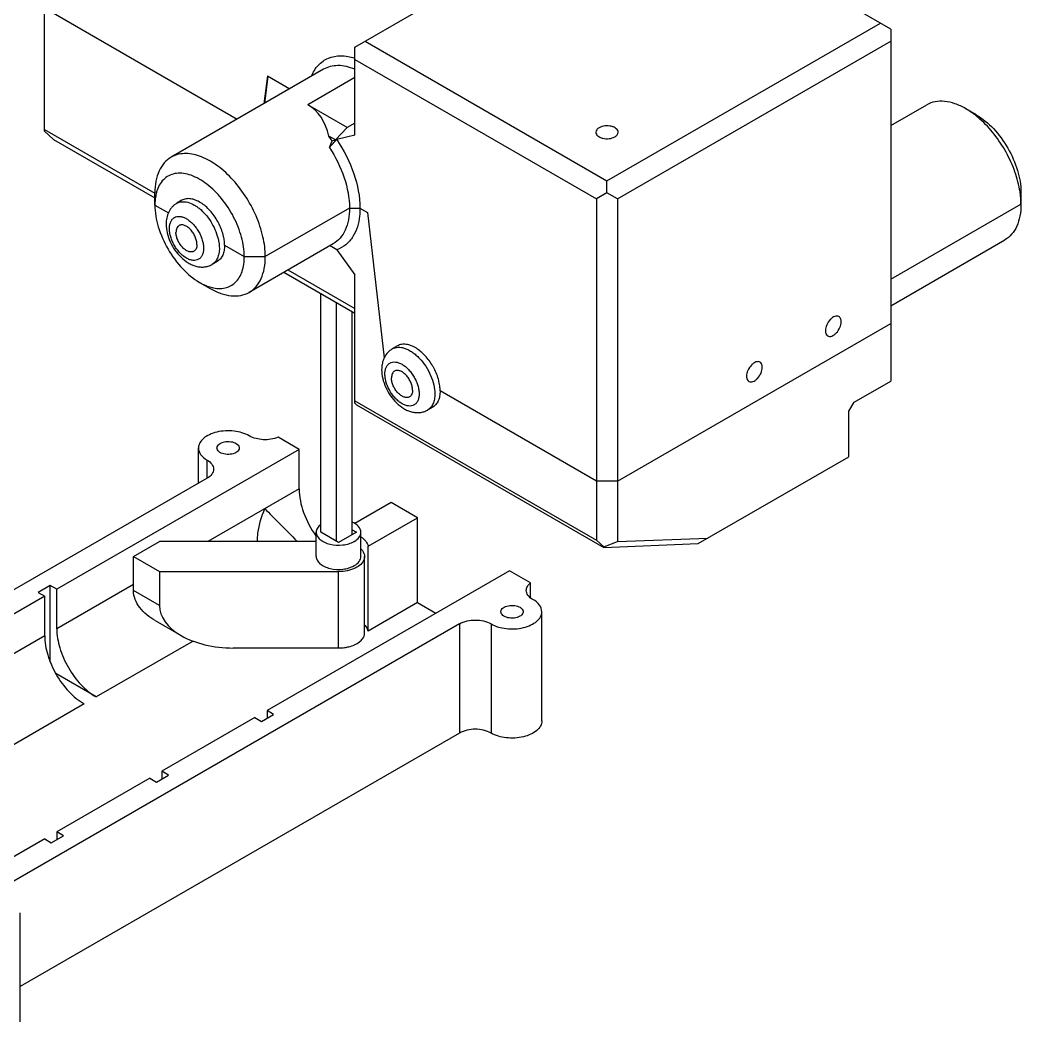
# Model space of a CAD drawing. Header units: millimetres. Extents: x 0 to 1189, y 0 to 841.
# Drawn here: x 100.5 to 235.1, y 353.6 to 488.5 of the extents above; entities that cross this region are included whole.
import ezdxf

# ---------------------------------------------------------------- set-up
doc = ezdxf.new("R2010")
doc.units = ezdxf.units.MM
doc.header["$LTSCALE"] = 65.395
doc.layers.get('0').update_dxf_attribs({"linetype": 'CONTINUOUS'})
doc.layers.add('AXIS', color=7, linetype='CONTINUOUS')
doc.layers.add('SURFACES', color=7, linetype='CONTINUOUS')

msp = doc.modelspace()

# ---------------------------------------------------------------- linework, layer by layer
at = {"color": 7, "linetype": 'Continuous'}
for p, q in [((217.65, 487.23), (132.8, 536.22)), ((103.8, 473.49), (103.8, 519.48)), ((145.52, 484.78), (156.13, 490.9)), ((103.8, 490.09), (129.72, 475.12)), ((179.46, 466.82), (216.23, 488.05)), ((217.65, 487.23), (217.65, 439.87)), ((146.94, 485.6), (179.46, 466.82)), ((180.88, 464.37), (217.65, 485.6)), ((145.52, 472.94), (145.52, 484.78)), ((145.52, 483.15), (178.05, 464.37)), ((141.33, 481.83), (120.83, 469.99)), ((133.78, 480.94), (133.29, 477.19)), ((133.86, 480.9), (133.38, 477.23)), ((133.78, 480.94), (136.79, 479.21)), ((144.53, 474), (139.23, 477.06)), ((217.65, 474.25), (222.47, 477.04)), ((229.13, 475.7), (227.72, 476.52)), ((103.8, 473.72), (118.64, 465.16)), ((103.8, 473.49), (105.02, 472.39)), ((142.92, 472.32), (144.5, 473.99)), ((145.52, 474.57), (144.5, 473.99)), ((105.02, 472.39), (118.65, 464.52)), ((142.92, 472.32), (142.04, 472.83)), ((142.49, 472.21), (142.92, 472.32)), ((145.52, 472.94), (143.1, 472.36)), ((179.46, 465.18), (179.46, 466.82)), ((235.14, 465.29), (235.14, 463.66)), ((118.65, 463.55), (118.65, 465.18)), ((179.46, 465.18), (178.05, 464.37)), ((178.05, 464.37), (178.05, 418.44)), ((180.88, 464.37), (179.46, 465.18)), ((180.88, 464.37), (180.88, 418.25)), ((118.65, 463.55), (120.46, 462.51)), ((144.82, 463.14), (133.5, 456.61)), ((144.82, 463.14), (146.23, 463.14)), ((146.23, 463.14), (147.25, 462.55)), ((147.25, 462.55), (149.48, 442.97)), ((217.65, 453.56), (235.14, 463.66)), ((217.65, 450), (232.97, 458.85)), ((128.02, 458.14), (130.67, 456.61)), ((142.64, 458.34), (131.33, 451.8)), ((142.44, 457.91), (142.17, 458.06)), ((143.1, 457.54), (142.44, 457.91)), ((143.1, 457.54), (145.52, 454.16)), ((130.67, 456.61), (133.5, 456.61)), ((136, 454.5), (145.52, 449)), ((136.55, 454.82), (145.52, 449.64)), ((124.66, 453.14), (126.08, 452.32)), ((145.52, 436.9), (145.52, 454.16)), ((140.95, 419.51), (140.95, 451.65)), ((143.07, 418.29), (143.07, 450.42)), ((145.19, 419.18), (145.19, 449.2)), ((180.88, 426.4), (217.65, 447.63)), ((212.7, 437.01), (217.65, 439.87)), ((178.05, 426.4), (157.01, 438.55)), ((145.52, 437.22), (178.05, 418.44)), ((211.99, 435.79), (212.7, 437.01)), ((145.78, 436.67), (145.52, 436.9)), ((145.78, 436.67), (179.02, 417.48)), ((211.99, 429.67), (211.99, 435.79)), ((138.05, 430.66), (135.22, 432.29)), ((138.05, 430.66), (105.45, 411.84)), ((138.05, 425.35), (138.05, 430.66)), ((191.74, 417.98), (211.99, 429.67)), ((125.67, 426.78), (65.4, 391.98)), ((180.88, 426.4), (178.05, 426.4)), ((150.42, 423.51), (145.54, 420.69)), ((153.96, 421.47), (150.42, 423.51)), ((147.33, 417.64), (153.96, 421.47)), ((153.96, 410.04), (153.96, 421.47)), ((143.35, 418.12), (140.95, 419.51)), ((145.75, 419.51), (143.35, 418.12)), ((145.19, 419.84), (145.75, 419.51)), ((115.77, 416.24), (119.27, 418.27)), ((140.35, 418.27), (119.27, 418.27)), ((178.05, 418.44), (179.02, 417.57)), ((179.02, 417.57), (180.88, 418.25)), ((180.88, 418.25), (193.04, 418.72)), ((147.33, 406.21), (147.33, 417.64)), ((179.02, 417.48), (191.74, 417.98)), ((179.02, 417.48), (179.02, 417.57)), ((115.77, 411.67), (115.77, 416.24)), ((115.77, 416.24), (119.27, 414.22)), ((119.27, 414.22), (119.27, 409.65)), ((119.27, 414.22), (143.35, 414.22)), ((166.33, 414.33), (133.74, 395.51)), ((169.16, 412.69), (166.33, 414.33)), ((169.16, 410.69), (169.16, 412.69)), ((104.57, 412.35), (102.94, 411.41)), ((102.94, 411.41), (103.83, 410.9)), ((104.57, 402.04), (104.57, 412.35)), ((105.45, 411.84), (104.57, 412.35)), ((105.45, 406.53), (105.45, 411.84)), ((103.83, 410.9), (91.31, 403.67)), ((103.83, 405.59), (103.83, 410.9)), ((153.96, 410.04), (147.33, 406.21)), ((153.96, 410.04), (156.43, 408.61)), ((159.61, 407.18), (99.34, 372.38)), ((129.17, 403.94), (143.35, 403.94)), ((110.76, 397.35), (105.31, 400.49)), ((134.62, 395), (133.74, 395.51)), ((133.74, 395.51), (133.74, 394.49)), ((132.11, 394.57), (119.6, 387.34)), ((132.11, 394.57), (133, 394.06)), ((133, 394.06), (134.62, 395)), ((159.61, 392.48), (100.51, 358.36)), ((120.48, 386.83), (119.6, 387.34)), ((119.6, 387.34), (119.6, 386.32)), ((117.97, 386.4), (105.45, 379.18)), ((117.97, 386.4), (118.85, 385.89)), ((118.85, 385.89), (120.48, 386.83)), ((106.34, 378.67), (105.45, 379.18)), ((105.45, 379.18), (105.45, 378.16)), ((103.83, 378.24), (92.29, 371.58)), ((103.83, 378.24), (104.71, 377.73)), ((104.71, 377.73), (106.34, 378.67))]:
    msp.add_line(p, q, dxfattribs=at)
at = {"color": 9, "linetype": 'Continuous'}
for p, q in [((145.52, 480.7), (139.23, 477.06)), ((125.67, 426.78), (125.67, 429.23)), ((138.05, 425.35), (125.78, 418.27)), ((143.35, 403.94), (143.35, 414.22)), ((115.77, 412.49), (105.45, 406.53)), ((119.27, 409.65), (115.77, 411.67)), ((159.61, 407.18), (159.61, 392.48)), ((163.86, 407.18), (163.86, 392.48)), ((103.83, 405.59), (91.31, 398.37)), ((123.78, 404.86), (110.76, 397.35)), ((109.13, 396.41), (96.62, 389.18))]:
    msp.add_line(p, q, dxfattribs=at)
at = {"color": 7, "linetype": 'Continuous'}
for centre, radius, start, end in [((128.13, 462.14), 17.54, 35.0669, 37.5587), ((-348.96, 928.93), 671.25, 317.01952, 317.14191), ((123.7, 463.93), 5.02, 160.9363, 166.3895), ((222.43, 463.44), 12.73, 6.9359, 10.075), ((152.29, 441.66), 3.1, 153.0198, 158.8306), ((145.24, 405.53), 2.23, 39.7709, 43.6136), ((143.35, 409.91), 5.97, 269.9874, 277.8297)]:
    msp.add_arc(centre, radius, start, end, dxfattribs=at)
for centre, major_axis, ratio, start_param, end_param in [((131.81, 464.2), (7.42, 12.86), 0.577349, -0.559311, 0.000004), ((134.02, 465.48), (9.7, 16.8), 0.239145, -1.082999, -1.025545), ((129.17, 409.65), (9.9, 0), 0.577353, -3.141593, -1.570796)]:
    msp.add_ellipse(centre, major_axis=major_axis, ratio=ratio, start_param=start_param, end_param=end_param, dxfattribs=at)
for points, knots in [([(139.7, 480.89), (139.92, 481.44), (140.52, 482.43), (141.95, 483.44), (143.72, 483.75), (144.92, 483.52), (145.52, 483.33)], [0, 0, 0, 0, 0.252073, 0.485692, 0.727488, 1, 1, 1, 1]), ([(145.52, 481.83), (144.81, 482.13), (143.69, 482.41), (142.25, 482.24), (141.62, 481.99), (141.33, 481.83)], [0, 0, 0, 0, 0.536194, 0.773597, 1, 1, 1, 1]), ([(227.72, 476.52), (227.26, 476.78), (226.34, 477.22), (224.93, 477.56), (223.61, 477.52), (222.81, 477.24), (222.47, 477.04)], [0, 0, 0, 0, 0.289801, 0.54905, 0.782229, 1, 1, 1, 1]), ([(229.37, 475.35), (229.24, 475.46), (228.71, 475.88), (228.15, 476.27), (227.72, 476.52)], [0, 0, 0, 0, 0.259169, 1, 1, 1, 1]), ([(229.13, 475.7), (229.98, 475.21), (231.6, 473.85), (233.48, 471.27), (234.77, 468.35), (235.14, 466.27), (235.14, 465.29)], [0, 0, 0, 0, 0.237219, 0.499999, 0.762775, 1, 1, 1, 1]), ([(234.96, 465.67), (234.79, 466.58), (234.27, 468.41), (233.03, 471.01), (231.4, 473.38), (230.08, 474.75), (229.37, 475.35)], [0, 0, 0, 0, 0.243449, 0.500002, 0.756549, 1, 1, 1, 1]), ([(178.4, 473.96), (178.28, 473.89), (178.07, 473.73), (177.96, 473.46), (177.96, 473.35)], [0, 0, 0, 0, 0.55085, 1, 1, 1, 1]), ([(177.96, 473.35), (177.96, 473.26), (178.02, 473.07), (178.22, 472.84), (178.52, 472.66), (179.04, 472.49), (179.74, 472.45), (180.29, 472.6), (180.53, 472.74)], [0, 0, 0, 0, 0.087154, 0.186892, 0.304593, 0.438739, 0.730144, 1, 1, 1, 1]), ([(180.96, 473.35), (180.96, 473.44), (180.91, 473.62), (180.71, 473.85), (180.41, 474.04), (179.89, 474.21), (179.19, 474.24), (178.64, 474.09), (178.4, 473.96)], [0, 0, 0, 0, 0.087154, 0.186892, 0.304593, 0.438739, 0.730144, 1, 1, 1, 1]), ([(180.53, 472.74), (180.65, 472.81), (180.86, 472.97), (180.96, 473.23), (180.96, 473.35)], [0, 0, 0, 0, 0.55085, 1, 1, 1, 1]), ([(143.1, 472.36), (144.06, 470.93), (145.56, 467.98), (146.23, 464.7), (146.23, 463.14)], [0, 0, 0, 0, 0.52496, 1, 1, 1, 1]), ([(142.12, 471.31), (142.95, 470.04), (144.24, 467.41), (144.82, 464.52), (144.82, 463.14)], [0, 0, 0, 0, 0.525214, 1, 1, 1, 1]), ([(120.83, 469.99), (120.48, 469.79), (119.83, 469.25), (119.14, 468.12), (118.73, 466.73), (118.65, 465.72), (118.65, 465.18)], [0, 0, 0, 0, 0.217777, 0.450936, 0.710228, 1, 1, 1, 1]), ([(133.5, 456.61), (133.5, 457.51), (133.25, 459.39), (132.31, 462.17), (130.87, 464.83), (129.04, 467.18), (126.96, 469.02), (124.79, 470.21), (122.96, 470.57), (121.66, 470.38), (121.09, 470.14), (120.83, 469.99)], [0, 0, 0, 0, 0.128745, 0.27039, 0.417611, 0.56202, 0.695749, 0.813066, 0.912473, 0.957122, 1, 1, 1, 1]), ([(130.67, 456.61), (130.67, 457.49), (130.38, 459.34), (129.32, 461.99), (127.73, 464.44), (125.8, 466.38), (123.97, 467.47), (122.54, 467.84), (121.57, 467.86), (120.69, 467.63), (119.66, 466.98), (119.16, 466.15), (118.96, 465.57)], [0, 0, 0, 0, 0.136385, 0.287267, 0.441038, 0.585304, 0.710277, 0.764464, 0.813622, 0.859352, 0.904075, 1, 1, 1, 1]), ([(118.83, 465.11), (118.8, 464.99), (118.69, 464.48), (118.65, 463.95), (118.65, 463.55)], [0, 0, 0, 0, 0.237984, 1, 1, 1, 1]), ([(235.14, 463.66), (235.14, 463.76), (235.13, 464.21), (235.1, 464.65), (235.06, 464.98)], [0, 0, 0, 0, 0.243262, 1, 1, 1, 1]), ([(118.65, 463.55), (118.65, 462.56), (119.02, 460.49), (120.31, 457.57), (122.2, 454.99), (123.81, 453.63), (124.66, 453.14)], [0, 0, 0, 0, 0.237231, 0.500002, 0.762784, 1, 1, 1, 1]), ([(121.58, 463.79), (121.46, 463.72), (121.24, 463.56), (120.94, 463.28), (120.69, 462.96), (120.43, 462.49), (120.21, 461.83), (120.16, 461.28), (120.16, 461)], [0, 0, 0, 0, 0.123948, 0.247796, 0.371548, 0.495373, 0.744437, 1, 1, 1, 1]), ([(144.82, 463.14), (144.82, 462.61), (144.74, 461.6), (144.33, 460.21), (143.64, 459.08), (142.99, 458.54), (142.64, 458.34)], [0, 0, 0, 0, 0.289764, 0.549031, 0.782147, 1, 1, 1, 1]), ([(146.23, 463.14), (146.23, 462.77), (146.16, 461.45), (145.8, 460.12), (145.29, 459.31)], [0, 0, 0, 0, 0.277357, 1, 1, 1, 1]), ([(235.14, 463.66), (235.14, 463.12), (235.06, 462.11), (234.65, 460.72), (233.96, 459.59), (233.31, 459.05), (232.97, 458.85)], [0, 0, 0, 0, 0.289805, 0.549049, 0.782232, 1, 1, 1, 1]), ([(120.16, 461), (120.16, 460.6), (120.27, 459.77), (120.68, 458.58), (121.31, 457.47), (122.12, 456.5), (122.93, 455.86), (123.63, 455.49), (124.17, 455.3), (124.72, 455.2), (125.28, 455.2), (125.83, 455.31), (126.17, 455.47), (126.33, 455.56)], [0, 0, 0, 0, 0.125112, 0.256737, 0.391183, 0.523224, 0.648938, 0.709286, 0.768293, 0.826469, 0.884305, 0.942125, 1, 1, 1, 1]), ([(145.29, 459.31), (145.04, 458.89), (144.41, 458.15), (143.54, 457.69), (143.1, 457.54)], [0, 0, 0, 0, 0.508909, 1, 1, 1, 1]), ([(126.34, 452.45), (126.9, 452.31), (127.79, 452.25), (128.84, 452.64), (129.74, 453.29), (130.53, 454.66), (130.67, 455.93), (130.67, 456.61)], [0, 0, 0, 0, 0.246008, 0.358612, 0.47051, 0.711616, 1, 1, 1, 1]), ([(131.33, 451.8), (131.67, 452), (132.32, 452.55), (133.01, 453.68), (133.42, 455.07), (133.5, 456.08), (133.5, 456.61)], [0, 0, 0, 0, 0.217777, 0.450936, 0.710228, 1, 1, 1, 1]), ([(124.66, 453.14), (124.8, 453.06), (125.33, 452.77), (125.91, 452.55), (126.34, 452.45)], [0, 0, 0, 0, 0.26502, 1, 1, 1, 1]), ([(126.08, 452.32), (126.54, 452.06), (127.46, 451.62), (128.86, 451.28), (130.19, 451.31), (130.98, 451.6), (131.33, 451.8)], [0, 0, 0, 0, 0.289801, 0.54905, 0.782229, 1, 1, 1, 1]), ([(210.65, 448.54), (210.57, 448.58), (210.39, 448.63), (210.08, 448.57), (209.77, 448.4), (209.37, 448.04), (208.99, 447.45), (208.84, 446.89), (208.84, 446.63)], [0, 0, 0, 0, 0.087155, 0.186893, 0.304595, 0.43874, 0.730144, 1, 1, 1, 1]), ([(209.15, 445.94), (209.23, 445.9), (209.41, 445.85), (209.72, 445.91), (210.03, 446.08), (210.43, 446.44), (210.81, 447.03), (210.96, 447.58), (210.96, 447.85)], [0, 0, 0, 0, 0.087155, 0.186893, 0.304595, 0.43874, 0.730144, 1, 1, 1, 1]), ([(210.96, 447.85), (210.96, 447.99), (210.93, 448.26), (210.75, 448.48), (210.65, 448.54)], [0, 0, 0, 0, 0.550849, 1, 1, 1, 1]), ([(208.84, 446.63), (208.84, 446.48), (208.87, 446.22), (209.05, 446), (209.15, 445.94)], [0, 0, 0, 0, 0.550849, 1, 1, 1, 1]), ([(150.57, 444.19), (150.35, 444.06), (149.94, 443.73), (149.64, 443.29), (149.52, 443.06)], [0, 0, 0, 0, 0.500152, 1, 1, 1, 1]), ([(149.39, 442.78), (149.31, 442.56), (149.19, 442.11), (149.15, 441.64), (149.15, 441.4)], [0, 0, 0, 0, 0.49401, 1, 1, 1, 1]), ([(200.04, 442.41), (199.97, 442.46), (199.78, 442.5), (199.48, 442.44), (199.17, 442.27), (198.76, 441.91), (198.38, 441.32), (198.23, 440.77), (198.23, 440.5)], [0, 0, 0, 0, 0.087155, 0.186893, 0.304595, 0.43874, 0.730144, 1, 1, 1, 1]), ([(200.35, 441.73), (200.35, 441.87), (200.32, 442.14), (200.14, 442.35), (200.04, 442.41)], [0, 0, 0, 0, 0.550849, 1, 1, 1, 1]), ([(149.15, 441.4), (149.15, 441), (149.26, 440.18), (149.67, 438.99), (150.31, 437.87), (151.12, 436.9), (151.92, 436.26), (152.62, 435.89), (153.16, 435.7), (153.71, 435.6), (154.27, 435.61), (154.82, 435.72), (155.16, 435.87), (155.32, 435.96)], [0, 0, 0, 0, 0.125112, 0.256737, 0.391183, 0.523224, 0.648938, 0.709286, 0.768293, 0.826469, 0.884305, 0.942125, 1, 1, 1, 1]), ([(198.54, 439.81), (198.62, 439.77), (198.81, 439.72), (199.11, 439.78), (199.42, 439.95), (199.83, 440.31), (200.21, 440.9), (200.35, 441.46), (200.35, 441.73)], [0, 0, 0, 0, 0.087155, 0.186893, 0.304595, 0.43874, 0.730144, 1, 1, 1, 1]), ([(198.23, 440.5), (198.23, 440.36), (198.27, 440.09), (198.44, 439.87), (198.54, 439.81)], [0, 0, 0, 0, 0.550849, 1, 1, 1, 1]), ([(131.35, 432.48), (130.73, 432.84), (129.25, 433.25), (127.37, 433.16), (126, 432.7), (125.19, 432.21), (124.64, 431.59), (124.5, 431.09), (124.5, 430.86)], [0, 0, 0, 0, 0.269423, 0.560957, 0.695239, 0.813046, 0.912835, 1, 1, 1, 1]), ([(135.22, 432.29), (134.6, 432.03), (133.25, 431.85), (131.91, 432.16), (131.35, 432.48)], [0, 0, 0, 0, 0.510163, 1, 1, 1, 1]), ([(124.5, 430.86), (124.5, 430.55), (124.77, 429.85), (125.34, 429.42), (125.67, 429.23)], [0, 0, 0, 0, 0.449171, 1, 1, 1, 1]), ([(125.67, 429.23), (125.92, 429.08), (126.35, 428.76), (126.55, 428.24), (126.55, 428)], [0, 0, 0, 0, 0.550826, 1, 1, 1, 1]), ([(126.55, 428), (126.55, 427.77), (126.35, 427.25), (125.92, 426.92), (125.67, 426.78)], [0, 0, 0, 0, 0.449174, 1, 1, 1, 1]), ([(138.05, 425.35), (138.05, 424.27), (138.54, 422.01), (139.62, 419.99), (140.31, 419.03)], [0, 0, 0, 0, 0.47567, 1, 1, 1, 1]), ([(132.43, 418.27), (132.43, 418.65), (132.55, 420.17), (132.99, 421.65), (133.45, 422.69)], [0, 0, 0, 0, 0.250955, 1, 1, 1, 1]), ([(133.45, 422.69), (134.05, 422.03), (135.53, 420.59), (137.01, 419.14), (137.78, 418.27)], [0, 0, 0, 0, 0.435328, 1, 1, 1, 1]), ([(146.35, 418.91), (146.4, 418.88), (146.58, 418.76), (146.74, 418.62), (146.85, 418.5)], [0, 0, 0, 0, 0.261795, 1, 1, 1, 1]), ([(146.85, 418.5), (146.91, 418.44), (147.13, 418.19), (147.28, 417.88), (147.33, 417.64)], [0, 0, 0, 0, 0.270238, 1, 1, 1, 1]), ([(146.35, 417.28), (146.43, 417.21), (146.69, 416.92), (146.85, 416.53), (146.85, 416.24)], [0, 0, 0, 0, 0.277228, 1, 1, 1, 1]), ([(140.35, 416.24), (140.35, 416.07), (140.46, 415.7), (140.86, 415.23), (141.47, 414.87), (142.5, 414.52), (143.9, 414.45), (145.01, 414.75), (145.47, 415.02)], [0, 0, 0, 0, 0.08715, 0.186864, 0.304531, 0.438673, 0.730088, 1, 1, 1, 1]), ([(146.8, 415.9), (146.64, 415.36), (145.79, 414.69), (144.53, 414.3), (143.75, 414.22), (143.35, 414.22)], [0, 0, 0, 0, 0.422422, 0.699497, 1, 1, 1, 1]), ([(145.47, 415.02), (145.72, 415.16), (146.15, 415.49), (146.35, 416.01), (146.35, 416.24)], [0, 0, 0, 0, 0.550752, 1, 1, 1, 1]), ([(168.61, 411.69), (168.61, 411.87), (168.72, 412.27), (169, 412.56), (169.16, 412.69)], [0, 0, 0, 0, 0.463976, 1, 1, 1, 1]), ([(118.67, 407.63), (117.9, 408.08), (116.81, 408.92), (115.93, 410.43), (115.77, 411.27), (115.77, 411.67)], [0, 0, 0, 0, 0.520067, 0.764422, 1, 1, 1, 1]), ([(169.5, 410.46), (169.25, 410.6), (168.81, 410.93), (168.6, 411.45), (168.61, 411.69)], [0, 0, 0, 0, 0.551366, 1, 1, 1, 1]), ([(170.69, 408.81), (170.69, 409.13), (170.41, 409.83), (169.83, 410.27), (169.5, 410.46)], [0, 0, 0, 0, 0.448671, 1, 1, 1, 1]), ([(163.86, 407.18), (164.48, 406.82), (165.95, 406.42), (167.83, 406.52), (169.2, 406.98), (170, 407.47), (170.55, 408.08), (170.69, 408.58), (170.69, 408.81)], [0, 0, 0, 0, 0.269873, 0.561322, 0.695464, 0.813141, 0.912854, 1, 1, 1, 1]), ([(105.45, 406.53), (105.45, 405.66), (105.78, 403.83), (106.92, 401.25), (108.58, 398.98), (110, 397.78), (110.76, 397.35)], [0, 0, 0, 0, 0.237238, 0.500001, 0.762763, 1, 1, 1, 1]), ([(146.38, 404.95), (146.46, 405.02), (146.7, 405.3), (146.85, 405.68), (146.85, 405.96)], [0, 0, 0, 0, 0.275949, 1, 1, 1, 1]), ([(147.33, 406.21), (147.31, 406.28), (147.24, 406.55), (147.09, 406.79), (146.96, 406.96)], [0, 0, 0, 0, 0.237176, 1, 1, 1, 1]), ([(103.83, 405.59), (103.83, 404.72), (104.15, 402.89), (105.29, 400.31), (106.95, 398.04), (108.38, 396.84), (109.13, 396.41)], [0, 0, 0, 0, 0.237238, 0.500001, 0.762763, 1, 1, 1, 1]), ([(144.17, 403.99), (144.36, 404.02), (145.06, 404.15), (145.75, 404.43), (146.16, 404.75)], [0, 0, 0, 0, 0.274344, 1, 1, 1, 1]), ([(170.69, 394.12), (170.69, 393.89), (170.55, 393.39), (170, 392.77), (169.2, 392.28), (167.83, 391.82), (165.95, 391.73), (164.48, 392.13), (163.86, 392.48)], [0, 0, 0, 0, 0.087146, 0.186859, 0.304536, 0.438678, 0.730127, 1, 1, 1, 1])]:
    msp.add_open_spline(points, degree=3, knots=knots, dxfattribs=at)
at = {"color": 9, "linetype": 'Continuous'}
for points, knots in [([(121.58, 463.79), (121.69, 463.85), (121.91, 463.94), (122.28, 464.01), (122.68, 464.01), (123.25, 463.9), (123.83, 463.64), (124.39, 463.28), (124.97, 462.81), (125.65, 462.09), (126.34, 461.09), (126.87, 460), (127.11, 459.23), (127.19, 458.85)], [0, 0, 0, 0, 0.04294, 0.087279, 0.134207, 0.18457, 0.296952, 0.35923, 0.425095, 0.565265, 0.712127, 0.859206, 1, 1, 1, 1]), ([(120.6, 460.39), (120.6, 460.55), (120.62, 460.86), (120.75, 461.29), (120.96, 461.64), (121.26, 461.89), (121.62, 462.03), (122.03, 462.04), (122.47, 461.93), (122.92, 461.72), (123.36, 461.4), (123.79, 461), (124.19, 460.53), (124.53, 460), (124.82, 459.44), (125.03, 458.86), (125.16, 458.29), (125.19, 457.91), (125.19, 457.73)], [0, 0, 0, 0, 0.060381, 0.114394, 0.162977, 0.20835, 0.253722, 0.302305, 0.356319, 0.416698, 0.483284, 0.55513, 0.630755, 0.708348, 0.785942, 0.861567, 0.933411, 1, 1, 1, 1]), ([(125.19, 457.73), (125.19, 457.57), (125.17, 457.25), (125.04, 456.82), (124.83, 456.48), (124.53, 456.23), (124.17, 456.09), (123.76, 456.08), (123.32, 456.19), (122.87, 456.4), (122.43, 456.71), (122, 457.11), (121.61, 457.59), (121.26, 458.12), (120.98, 458.68), (120.76, 459.26), (120.63, 459.83), (120.6, 460.2), (120.6, 460.39)], [0, 0, 0, 0, 0.060381, 0.114394, 0.162977, 0.20835, 0.253722, 0.302305, 0.356319, 0.416698, 0.483284, 0.55513, 0.630755, 0.708348, 0.785942, 0.861567, 0.933411, 1, 1, 1, 1]), ([(127.19, 458.85), (127.21, 458.76), (127.28, 458.39), (127.32, 458.01), (127.32, 457.73)], [0, 0, 0, 0, 0.260752, 1, 1, 1, 1]), ([(127.32, 457.73), (127.32, 457.49), (127.28, 457.03), (127.09, 456.41), (126.83, 455.97), (126.56, 455.71), (126.41, 455.6), (126.33, 455.56)], [0, 0, 0, 0, 0.289587, 0.548633, 0.781635, 0.891837, 1, 1, 1, 1]), ([(150.57, 444.19), (150.69, 444.26), (150.95, 444.36), (151.37, 444.43), (151.83, 444.39), (152.31, 444.27), (152.8, 444.05), (153.29, 443.75), (153.78, 443.37), (154.41, 442.76), (155.12, 441.86), (155.77, 440.65), (156.19, 439.4), (156.31, 438.54), (156.31, 438.14)], [0, 0, 0, 0, 0.042841, 0.087451, 0.135264, 0.187205, 0.243687, 0.304683, 0.369822, 0.438473, 0.582756, 0.729846, 0.871377, 1, 1, 1, 1]), ([(149.59, 440.79), (149.59, 440.96), (149.61, 441.27), (149.74, 441.7), (149.95, 442.05), (150.25, 442.3), (150.62, 442.43), (151.02, 442.44), (151.46, 442.33), (151.91, 442.12), (152.36, 441.81), (152.78, 441.41), (153.18, 440.94), (153.52, 440.41), (153.81, 439.84), (154.02, 439.27), (154.15, 438.7), (154.19, 438.32), (154.19, 438.14)], [0, 0, 0, 0, 0.060381, 0.114394, 0.162977, 0.20835, 0.253722, 0.302305, 0.356319, 0.416698, 0.483284, 0.55513, 0.630755, 0.708348, 0.785942, 0.861567, 0.933411, 1, 1, 1, 1]), ([(154.19, 438.14), (154.19, 437.97), (154.16, 437.66), (154.03, 437.23), (153.82, 436.88), (153.52, 436.63), (153.16, 436.5), (152.75, 436.49), (152.31, 436.59), (151.87, 436.81), (151.42, 437.12), (150.99, 437.52), (150.6, 437.99), (150.25, 438.52), (149.97, 439.08), (149.76, 439.66), (149.62, 440.23), (149.59, 440.61), (149.59, 440.79)], [0, 0, 0, 0, 0.060381, 0.114394, 0.162977, 0.20835, 0.253722, 0.302305, 0.356319, 0.416698, 0.483284, 0.55513, 0.630755, 0.708348, 0.785942, 0.861567, 0.933411, 1, 1, 1, 1]), ([(156.31, 438.14), (156.31, 437.9), (156.27, 437.44), (156.09, 436.81), (155.82, 436.38), (155.55, 436.11), (155.4, 436.01), (155.32, 435.96)], [0, 0, 0, 0, 0.289587, 0.548633, 0.781635, 0.891837, 1, 1, 1, 1])]:
    msp.add_open_spline(points, degree=3, knots=knots, dxfattribs=at)
at = {"color": 7, "linetype": 'Continuous'}
for points in [[(146.85, 416.24), (146.85, 416.13), (146.83, 416.01), (146.8, 415.9)], [(159.61, 407.18), (160.24, 407.55), (161.74, 407.83), (163.23, 407.55), (163.86, 407.18)], [(146.16, 404.75), (146.24, 404.81), (146.31, 404.88), (146.38, 404.95)], [(163.86, 392.48), (163.23, 392.85), (161.74, 393.14), (160.24, 392.85), (159.61, 392.48)]]:
    msp.add_open_spline(points, degree=3, dxfattribs=at)
at = {"layer": 'AXIS', "color": 7, "linetype": 'Continuous'}
for p, q in [((122.29, 464.19), (121.58, 463.79)), ((127.04, 455.97), (126.33, 455.56)), ((151.28, 444.6), (150.57, 444.19)), ((156.03, 436.37), (155.32, 435.96)), ((124.5, 426.1), (124.5, 430.86)), ((140.35, 416.24), (140.35, 419.51)), ((146.35, 416.24), (146.35, 419.51)), ((170.69, 394.12), (170.69, 408.81)), ((100.51, 353.6), (100.51, 368.3))]:
    msp.add_line(p, q, dxfattribs=at)
for centre, radius, start, end in [((119.95, 457.36), 8.18, 26.1804, 28.9628), ((121.73, 457.95), 6.3, 11.1514, 12.8076), ((123.24, 458.13), 4.79, 2.0435, 2.3189), ((123.43, 458.14), 4.59, 0.0057, 2.0598), ((148.92, 437.75), 8.21, 27.5741, 30.347), ((150.4, 438.28), 6.64, 13.3131, 14.4081), ((152.23, 438.54), 4.79, 2.0435, 2.3189), ((152.42, 438.54), 4.59, 0.0057, 2.0598)]:
    msp.add_arc(centre, radius, start, end, dxfattribs=at)
for points, knots in [([(124.82, 463.86), (124.6, 464), (124.16, 464.23), (123.48, 464.42), (122.94, 464.42), (122.55, 464.32), (122.37, 464.24), (122.29, 464.19)], [0, 0, 0, 0, 0.292209, 0.552271, 0.784188, 0.893224, 1, 1, 1, 1]), ([(127.11, 461.32), (126.97, 461.59), (126.65, 462.1), (126.09, 462.79), (125.49, 463.39), (125.05, 463.72), (124.82, 463.86)], [0, 0, 0, 0, 0.263873, 0.522364, 0.769439, 1, 1, 1, 1]), ([(121.9, 460.79), (121.83, 460.75), (121.71, 460.65), (121.58, 460.43), (121.5, 460.17), (121.48, 459.98), (121.48, 459.88)], [0, 0, 0, 0, 0.217772, 0.450957, 0.710193, 1, 1, 1, 1]), ([(123.9, 457.33), (123.85, 457.3), (123.74, 457.25), (123.56, 457.23), (123.37, 457.24), (123.09, 457.32), (122.73, 457.51), (122.33, 457.86), (121.98, 458.31), (121.71, 458.82), (121.53, 459.35), (121.48, 459.71), (121.48, 459.88)], [0, 0, 0, 0, 0.04286, 0.087489, 0.135322, 0.187285, 0.304548, 0.438219, 0.582566, 0.729723, 0.871317, 1, 1, 1, 1]), ([(124.31, 458.24), (124.31, 458.41), (124.26, 458.77), (124.08, 459.3), (123.81, 459.81), (123.46, 460.26), (123.06, 460.61), (122.71, 460.8), (122.43, 460.88), (122.23, 460.89), (122.05, 460.87), (121.95, 460.82), (121.9, 460.79)], [0, 0, 0, 0, 0.128683, 0.270277, 0.417434, 0.561781, 0.695452, 0.812715, 0.864678, 0.912511, 0.95714, 1, 1, 1, 1]), ([(127.88, 459.34), (127.82, 459.62), (127.65, 460.17), (127.43, 460.71), (127.3, 460.97)], [0, 0, 0, 0, 0.490471, 1, 1, 1, 1]), ([(128.02, 458.33), (128.02, 458.4), (128, 458.68), (127.96, 458.96), (127.92, 459.17)], [0, 0, 0, 0, 0.24204, 1, 1, 1, 1]), ([(124.31, 458.24), (124.31, 458.14), (124.29, 457.95), (124.22, 457.68), (124.09, 457.47), (123.96, 457.37), (123.9, 457.33)], [0, 0, 0, 0, 0.289807, 0.549043, 0.782228, 1, 1, 1, 1]), ([(128.02, 458.14), (128.02, 457.9), (127.99, 457.44), (127.8, 456.81), (127.53, 456.38), (127.27, 456.12), (127.12, 456.01), (127.04, 455.97)], [0, 0, 0, 0, 0.289585, 0.548634, 0.781635, 0.891837, 1, 1, 1, 1]), ([(153.82, 444.27), (153.6, 444.4), (153.16, 444.64), (152.47, 444.83), (151.93, 444.83), (151.54, 444.73), (151.36, 444.65), (151.28, 444.6)], [0, 0, 0, 0, 0.292209, 0.552271, 0.784188, 0.893224, 1, 1, 1, 1]), ([(156.01, 441.9), (155.86, 442.15), (155.55, 442.62), (155.02, 443.26), (154.44, 443.82), (154.03, 444.13), (153.82, 444.27)], [0, 0, 0, 0, 0.264245, 0.522407, 0.769155, 1, 1, 1, 1]), ([(150.89, 441.2), (150.82, 441.16), (150.7, 441.05), (150.57, 440.84), (150.49, 440.57), (150.47, 440.38), (150.47, 440.28)], [0, 0, 0, 0, 0.217772, 0.450957, 0.710193, 1, 1, 1, 1]), ([(153.3, 438.65), (153.3, 438.82), (153.25, 439.18), (153.08, 439.71), (152.8, 440.21), (152.45, 440.66), (152.06, 441.01), (151.7, 441.21), (151.42, 441.28), (151.22, 441.3), (151.05, 441.27), (150.94, 441.22), (150.89, 441.2)], [0, 0, 0, 0, 0.128683, 0.270277, 0.417434, 0.561781, 0.695452, 0.812715, 0.864678, 0.912511, 0.95714, 1, 1, 1, 1]), ([(156.83, 439.93), (156.76, 440.21), (156.58, 440.76), (156.33, 441.29), (156.2, 441.55)], [0, 0, 0, 0, 0.491783, 1, 1, 1, 1]), ([(152.89, 437.73), (152.84, 437.7), (152.73, 437.66), (152.55, 437.63), (152.36, 437.65), (152.08, 437.72), (151.72, 437.92), (151.32, 438.27), (150.97, 438.71), (150.7, 439.22), (150.52, 439.75), (150.47, 440.11), (150.47, 440.28)], [0, 0, 0, 0, 0.04286, 0.087489, 0.135322, 0.187285, 0.304548, 0.438219, 0.582566, 0.729723, 0.871317, 1, 1, 1, 1]), ([(157.01, 438.73), (157.01, 438.82), (156.98, 439.18), (156.92, 439.54), (156.86, 439.81)], [0, 0, 0, 0, 0.240263, 1, 1, 1, 1]), ([(153.3, 438.65), (153.3, 438.55), (153.29, 438.35), (153.21, 438.09), (153.08, 437.87), (152.95, 437.77), (152.89, 437.73)], [0, 0, 0, 0, 0.289807, 0.549043, 0.782228, 1, 1, 1, 1]), ([(157.01, 438.55), (157.01, 438.3), (156.98, 437.85), (156.79, 437.22), (156.53, 436.78), (156.26, 436.52), (156.11, 436.42), (156.03, 436.37)], [0, 0, 0, 0, 0.289585, 0.548634, 0.781635, 0.891837, 1, 1, 1, 1]), ([(127.44, 431.47), (127.67, 431.61), (128.23, 431.76), (129.04, 431.71), (129.73, 431.45), (130, 431.04), (130, 430.86)], [0, 0, 0, 0, 0.271611, 0.564793, 0.816422, 1, 1, 1, 1]), ([(127, 430.86), (127, 430.92), (127.05, 431.18), (127.27, 431.37), (127.44, 431.47)], [0, 0, 0, 0, 0.220966, 1, 1, 1, 1]), ([(129.56, 430.25), (129.33, 430.11), (128.77, 429.96), (127.96, 430.01), (127.27, 430.27), (127, 430.68), (127, 430.86)], [0, 0, 0, 0, 0.271611, 0.564793, 0.816422, 1, 1, 1, 1]), ([(130, 430.86), (130, 430.8), (129.96, 430.54), (129.74, 430.35), (129.56, 430.25)], [0, 0, 0, 0, 0.220966, 1, 1, 1, 1]), ([(146.35, 419.51), (146.35, 419.78), (146.06, 420.4), (145.51, 420.74), (145.19, 420.88)], [0, 0, 0, 0, 0.439193, 1, 1, 1, 1]), ([(140.94, 420.54), (140.77, 420.41), (140.48, 420.11), (140.35, 419.7), (140.35, 419.51)], [0, 0, 0, 0, 0.538551, 1, 1, 1, 1]), ([(140.35, 419.51), (140.35, 419.34), (140.46, 418.96), (140.86, 418.5), (141.47, 418.13), (142.5, 417.79), (143.9, 417.72), (145.01, 418.02), (145.47, 418.29)], [0, 0, 0, 0, 0.08715, 0.186864, 0.304531, 0.438673, 0.730087, 1, 1, 1, 1]), ([(145.47, 418.29), (145.72, 418.43), (146.15, 418.76), (146.35, 419.28), (146.35, 419.51)], [0, 0, 0, 0, 0.550751, 1, 1, 1, 1]), ([(165.19, 408.81), (165.19, 408.87), (165.23, 409.13), (165.45, 409.33), (165.62, 409.43)], [0, 0, 0, 0, 0.220966, 1, 1, 1, 1]), ([(167.75, 408.2), (167.51, 408.07), (166.96, 407.92), (166.15, 407.97), (165.46, 408.22), (165.19, 408.63), (165.19, 408.81)], [0, 0, 0, 0, 0.271611, 0.564793, 0.816422, 1, 1, 1, 1]), ([(165.62, 409.43), (165.86, 409.56), (166.41, 409.71), (167.23, 409.66), (167.92, 409.4), (168.19, 409), (168.19, 408.81)], [0, 0, 0, 0, 0.271611, 0.564793, 0.816422, 1, 1, 1, 1]), ([(168.19, 408.81), (168.19, 408.76), (168.14, 408.5), (167.92, 408.3), (167.75, 408.2)], [0, 0, 0, 0, 0.220966, 1, 1, 1, 1])]:
    msp.add_open_spline(points, degree=3, knots=knots, dxfattribs=at)
at = {"layer": 'SURFACES', "color": 7, "linetype": 'Continuous'}
for p, q in [((146.85, 405.96), (146.85, 416.24)), ((118.67, 407.63), (122.17, 405.61))]:
    msp.add_line(p, q, dxfattribs=at)

doc.saveas('drawing.dxf')
